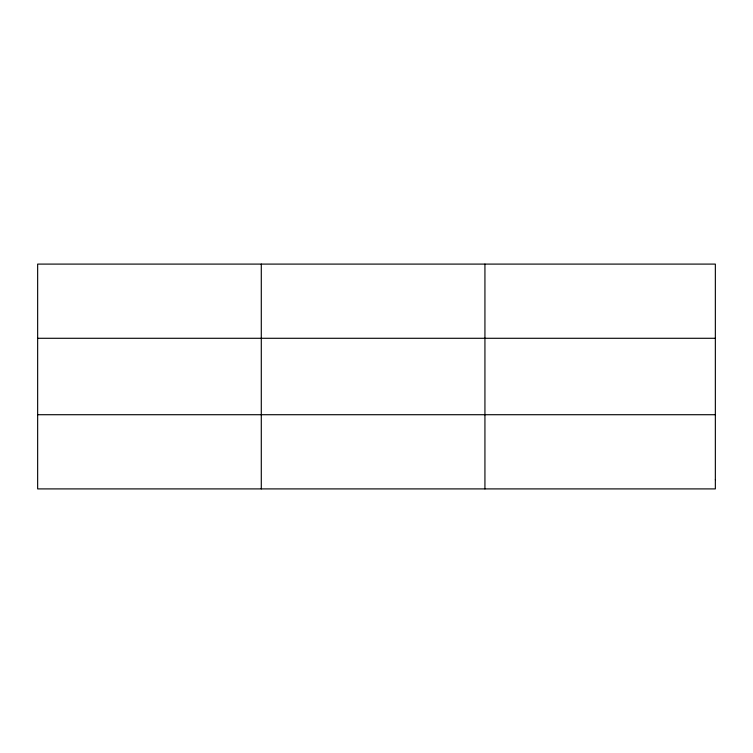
<?xml version="1.0" encoding="UTF-8"?>
<svg xmlns="http://www.w3.org/2000/svg" width="753" height="753" viewBox="0 0 753 753"><rect width="100%" height="100%" fill="white"/><g stroke="black" fill="none" stroke-linecap="round" stroke-linejoin="round"><path stroke-width="1.13" d="M261.291 264.096L261.291 488.904M484.932 264.096L484.932 488.904M37.65 338.285L715.35 338.285M37.65 414.715L715.35 414.715M715.35 479.633L715.35 488.904L37.65 488.904L37.65 264.096L715.35 264.096L715.35 479.633"/></g></svg>
